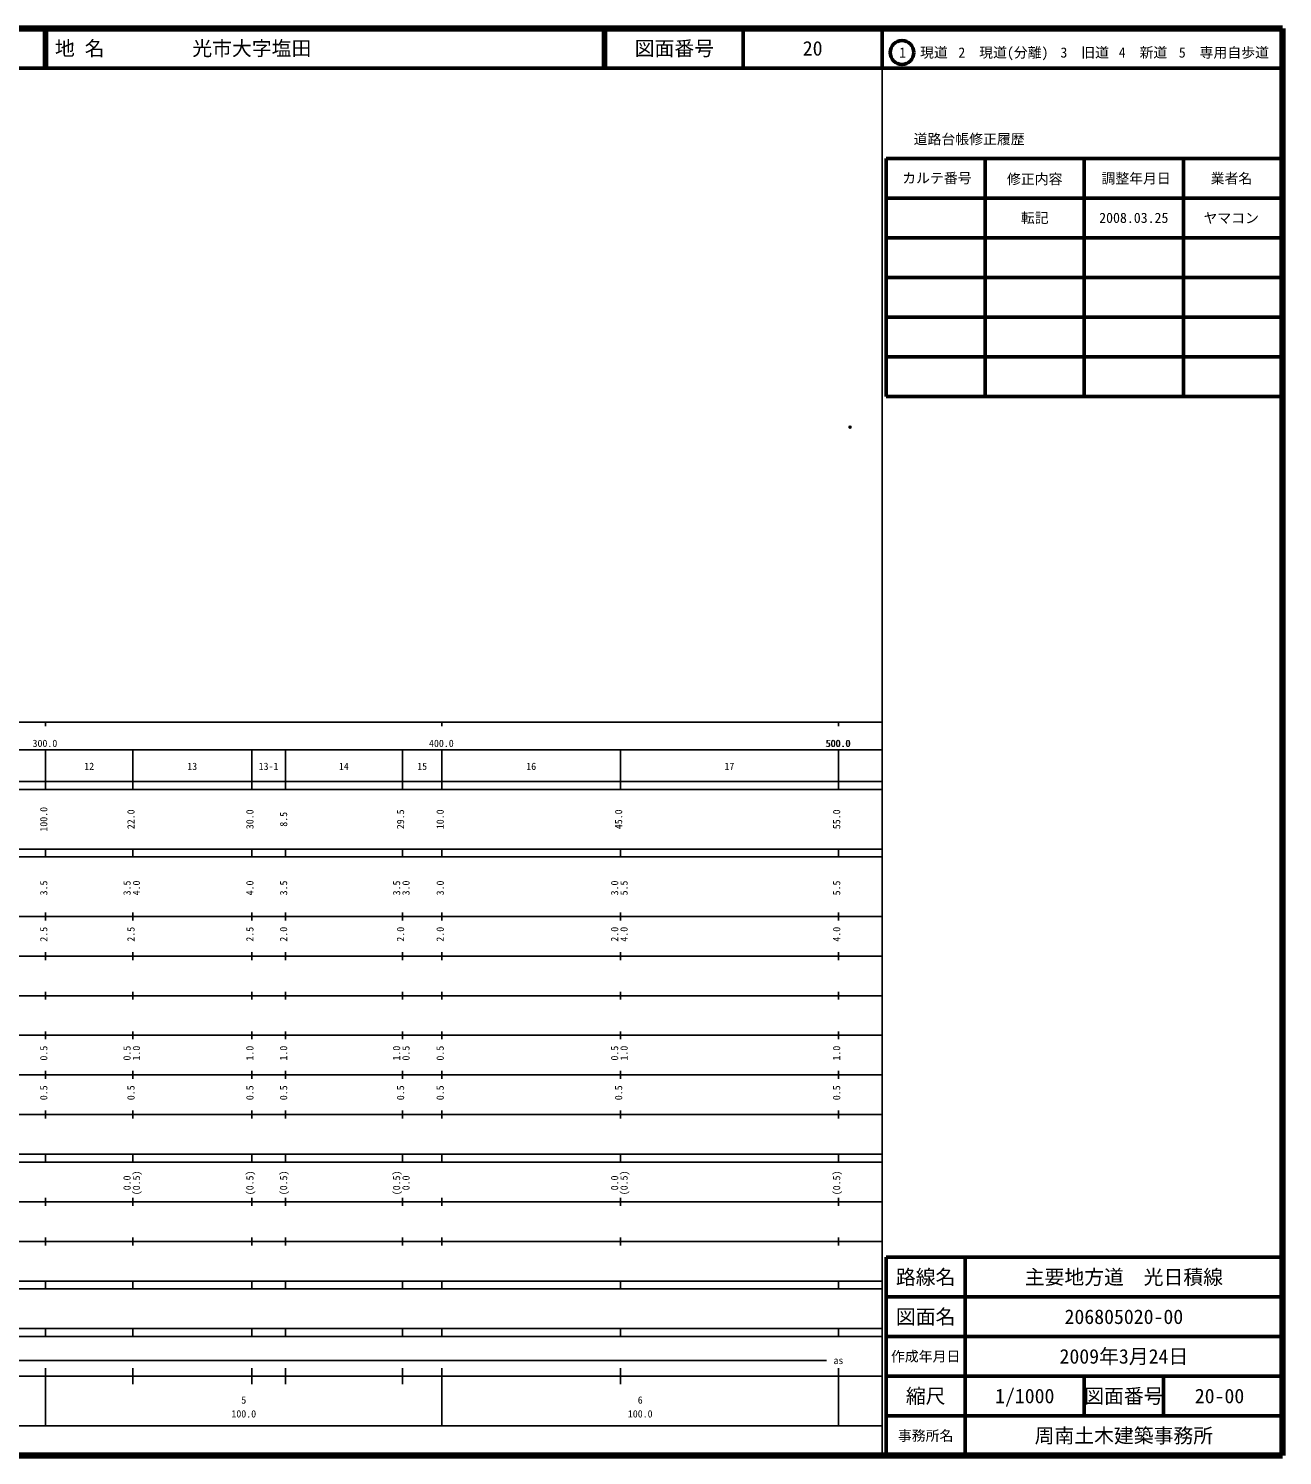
# Model space of a CAD drawing. Units: millimetres on the paper. Extents: x 40 to 680, y 20 to 380.
# Drawn here: x 363.7 to 680, y 20 to 380 of the extents above; entities that cross this region are included whole.
import ezdxf
from ezdxf.enums import TextEntityAlignment as Align

# ---------------------------------------------------------------- set-up
doc = ezdxf.new("R2010")
doc.units = ezdxf.units.MM
doc.header["$PDMODE"] = 32
doc.header["$PDSIZE"] = 0.5
doc.layers.add('M-OTRS', color=6, linetype='Continuous')
doc.layers.add('M-TTL-TXT', color=7, linetype='Continuous')
for name, color, linetype, lineweight in [('M-TTL', 2, 'Continuous', 140), ('M-TTL-BAND', 7, 'Continuous', 25), ('M-TTL-FRAM', 2, 'Continuous', 50), ('M-TTL-LINE', 7, 'Continuous', 50)]:
    doc.layers.add(name, color=color, linetype=linetype, lineweight=lineweight)
doc.styles.add('ＭＳ ゴシック', font='')
doc.styles.get('ＭＳ ゴシック').set_extended_font_data('MS Gothic')

msp = doc.modelspace()

# ---------------------------------------------------------------- linework, layer by layer
at = {"layer": 'M-OTRS'}
msp.add_point((570.922, 279.462), dxfattribs=at)
at = {"layer": 'M-TTL'}
for p, q in [((680, 380), (40, 380)), ((680, 20), (680, 380)), ((40, 20), (680, 20))]:
    msp.add_line(p, q, dxfattribs=at)
at = {"layer": 'M-TTL-BAND'}
for p, q in [((579, 20), (579, 370)), ((40, 205), (579, 205)), ((368, 205), (368, 204)), ((468, 205), (468, 204)), ((568, 205), (568, 204)), ((68, 198), (579, 198)), ((368, 188), (368, 198)), ((390, 188), (390, 198)), ((420, 188), (420, 198)), ((428.5, 188), (428.5, 198)), ((458, 188), (458, 198)), ((468, 188), (468, 198)), ((513, 188), (513, 198)), ((568, 188), (568, 198)), ((40, 190), (579, 190)), ((40, 188), (579, 188)), ((40, 173), (579, 173)), ((368, 171), (368, 173)), ((390, 171), (390, 173)), ((420, 171), (420, 173)), ((428.5, 171), (428.5, 173)), ((458, 171), (458, 173)), ((468, 171), (468, 173)), ((513, 171), (513, 173)), ((568, 171), (568, 173)), ((40, 171), (579, 171)), ((40, 156), (579, 156)), ((368, 155), (368, 157)), ((390, 155), (390, 157)), ((420, 155), (420, 157)), ((428.5, 155), (428.5, 157)), ((458, 155), (458, 157)), ((468, 155), (468, 157)), ((513, 155), (513, 157)), ((568, 155), (568, 157)), ((46, 146), (579, 146)), ((368, 145), (368, 147)), ((390, 145), (390, 147)), ((420, 145), (420, 147)), ((428.5, 145), (428.5, 147)), ((458, 145), (458, 147)), ((468, 145), (468, 147)), ((513, 145), (513, 147)), ((568, 145), (568, 147)), ((368, 135), (368, 137)), ((390, 135), (390, 137)), ((420, 135), (420, 137)), ((428.5, 135), (428.5, 137)), ((458, 135), (458, 137)), ((468, 135), (468, 137)), ((513, 135), (513, 137)), ((568, 135), (568, 137)), ((52, 136), (579, 136)), ((46, 126), (579, 126)), ((368, 125), (368, 127)), ((390, 125), (390, 127)), ((420, 125), (420, 127)), ((428.5, 125), (428.5, 127)), ((458, 125), (458, 127)), ((468, 125), (468, 127)), ((513, 125), (513, 127)), ((568, 125), (568, 127)), ((52, 116), (579, 116)), ((368, 115), (368, 117)), ((390, 115), (390, 117)), ((420, 115), (420, 117)), ((428.5, 115), (428.5, 117)), ((458, 115), (458, 117)), ((468, 115), (468, 117)), ((513, 115), (513, 117)), ((568, 115), (568, 117)), ((46, 106), (579, 106)), ((368, 105), (368, 107)), ((390, 105), (390, 107)), ((420, 105), (420, 107)), ((428.5, 105), (428.5, 107)), ((458, 105), (458, 107)), ((468, 105), (468, 107)), ((513, 105), (513, 107)), ((568, 105), (568, 107)), ((40, 96), (579, 96)), ((40, 94), (579, 94)), ((368, 94), (368, 96)), ((390, 94), (390, 96)), ((420, 94), (420, 96)), ((428.5, 94), (428.5, 96)), ((458, 94), (458, 96)), ((468, 94), (468, 96)), ((513, 94), (513, 96)), ((568, 94), (568, 96)), ((49, 84), (579, 84)), ((368, 83), (368, 85)), ((390, 83), (390, 85)), ((420, 83), (420, 85)), ((428.5, 83), (428.5, 85)), ((458, 83), (458, 85)), ((468, 83), (468, 85)), ((513, 83), (513, 85)), ((568, 83), (568, 85)), ((40, 74), (579, 74)), ((368, 73), (368, 75)), ((390, 73), (390, 75)), ((420, 73), (420, 75)), ((428.5, 73), (428.5, 75)), ((458, 73), (458, 75)), ((468, 73), (468, 75)), ((513, 73), (513, 75)), ((568, 73), (568, 75)), ((40, 64), (579, 64)), ((40, 62), (579, 62)), ((368, 62), (368, 64)), ((390, 62), (390, 64)), ((420, 62), (420, 64)), ((428.5, 62), (428.5, 64)), ((458, 62), (458, 64)), ((468, 62), (468, 64)), ((513, 62), (513, 64)), ((568, 62), (568, 64)), ((40, 52), (579, 52)), ((368, 50), (368, 52)), ((390, 50), (390, 52)), ((420, 50), (420, 52)), ((428.5, 50), (428.5, 52)), ((458, 50), (458, 52)), ((468, 50), (468, 52)), ((513, 50), (513, 52)), ((568, 50), (568, 52)), ((40, 50), (579, 50)), ((71, 44), (565, 44)), ((40, 40), (579, 40)), ((368, 27.5), (368, 42)), ((390, 38), (390, 42)), ((420, 38), (420, 42)), ((428.5, 38), (428.5, 42)), ((458, 38), (458, 42)), ((468, 27.5), (468, 42)), ((513, 38), (513, 42)), ((568, 27.5), (568, 42)), ((68, 27.5), (579, 27.5))]:
    msp.add_line(p, q, dxfattribs=at)
at = {"layer": 'M-TTL-FRAM'}
for p, q in [((580, 347.197), (580, 287.197)), ((580, 347.197), (680, 347.197)), ((580, 287.197), (680, 287.197)), ((680, 70), (580, 70)), ((580, 70), (580, 20))]:
    msp.add_line(p, q, dxfattribs=at)
at = {"layer": 'M-TTL-LINE'}
for p, q in [((367.75, 380), (367.75, 370)), ((368.25, 380), (368.25, 370)), ((508.747, 380), (508.747, 370)), ((509.247, 380), (509.247, 370)), ((543.997, 380), (543.997, 370)), ((579, 380), (579, 370)), ((40, 370), (680, 370)), ((605, 347.197), (605, 287.197)), ((630, 347.197), (630, 287.197)), ((655, 347.197), (655, 287.197)), ((580, 337.197), (680, 337.197)), ((580, 327.197), (680, 327.197)), ((580, 317.197), (680, 317.197)), ((580, 307.197), (680, 307.197)), ((580, 297.197), (680, 297.197)), ((600, 70), (600, 20)), ((680, 60), (580, 60)), ((680, 50), (580, 50)), ((680, 40), (580, 40)), ((630, 40), (630, 30)), ((650, 40), (650, 30)), ((680, 30), (580, 30))]:
    msp.add_line(p, q, dxfattribs=at)
msp.add_circle((584.031, 373.958), 3, dxfattribs=at)

# ---------------------------------------------------------------- texts
at = {"layer": 'M-TTL-BAND', "style": 'ＭＳ ゴシック'}
for s, p in [('300.0', (367.844, 198.195)), ('400.0', (467.844, 198.195)), ('500.0', (567.844, 198.195)), ('500.0', (568, 198.195)), ('12', (379, 192.405)), ('13', (405, 192.405)), ('13-1', (424.25, 192.405)), ('14', (443.25, 192.405)), ('15', (463, 192.405)), ('16', (490.5, 192.405)), ('17', (540.5, 192.405)), ('as', (568, 42.5)), ('5', (418, 32.523)), ('6', (518, 32.523)), ('100.0', (418, 29.033)), ('100.0', (518, 29.033))]:
    msp.add_text(s, height=1.833, dxfattribs=at).set_placement(p, align=Align.BOTTOM_CENTER)
for s, p in [('100.0', (369, 180.5)), ('22.0', (391, 180.5)), ('30.0', (421, 180.5)), ('8.5', (429.5, 180.5)), ('29.5', (459, 180.5)), ('10.0', (469, 180.5)), ('45.0', (514, 180.5)), ('55.0', (569, 180.5)), ('3.5', (369, 163.174)), ('3.5', (390, 163.174)), ('4.0', (392.37, 163.174)), ('4.0', (421, 163.174)), ('3.5', (429.5, 163.174)), ('3.5', (458, 163.174)), ('3.0', (460.37, 163.174)), ('3.0', (469, 163.174)), ('3.0', (513, 163.174)), ('5.5', (515.37, 163.174)), ('5.5', (569, 163.174)), ('2.5', (369, 151.5)), ('2.5', (391, 151.5)), ('2.5', (421, 151.5)), ('2.0', (429.5, 151.5)), ('2.0', (459, 151.5)), ('2.0', (469, 151.5)), ('2.0', (513, 151.5)), ('4.0', (515.37, 151.5)), ('4.0', (569, 151.5)), ('0.5', (369, 121.5)), ('0.5', (390, 121.5)), ('1.0', (392.37, 121.5)), ('1.0', (421, 121.5)), ('1.0', (429.5, 121.5)), ('1.0', (458, 121.5)), ('0.5', (460.37, 121.5)), ('0.5', (469, 121.5)), ('0.5', (513, 121.5)), ('1.0', (515.37, 121.5)), ('1.0', (569, 121.5)), ('0.5', (369, 111.5)), ('0.5', (391, 111.5)), ('0.5', (421, 111.5)), ('0.5', (429.5, 111.5)), ('0.5', (459, 111.5)), ('0.5', (469, 111.5)), ('0.5', (514, 111.5)), ('0.5', (569, 111.5)), ('0.0', (390, 88.764)), ('(0.5)', (392.37, 88.764)), ('(0.5)', (421, 88.764)), ('(0.5)', (429.5, 88.764)), ('(0.5)', (458, 88.764)), ('0.0', (460.37, 88.764)), ('0.0', (513, 88.764)), ('(0.5)', (515.37, 88.764)), ('(0.5)', (569, 88.764))]:
    msp.add_text(s, height=1.833, rotation=90, dxfattribs=at).set_placement(p, align=Align.BOTTOM_CENTER)
at = {"layer": 'M-TTL-TXT', "style": 'ＭＳ ゴシック'}
for s, p in [('地 名', (370.38, 375)), ('光市大字塩田', (405.024, 375))]:
    msp.add_text(s, height=3.666, dxfattribs=at).set_placement(p, align=Align.MIDDLE_LEFT)
for s, height, p in [('図面番号', 3.666, (526.622, 375)), ('20', 3.666, (561.497, 375)), ('1\u3000現道', 2.566, (589.448, 373.958)), ('2\u3000現道(分離)', 2.566, (609.619, 373.958)), ('3\u3000旧道', 2.566, (630.121, 373.958)), ('4\u3000新道', 2.566, (644.824, 373.958)), ('5\u3000専用自歩道', 2.566, (665.228, 373.958)), ('道路台帳修正履歴', 2.566, (600.968, 352.113)), ('カルテ番号', 2.566, (592.839, 342.277)), ('修正内容', 2.566, (617.509, 342.023)), ('調整年月日', 2.566, (643.089, 342.197)), ('業者名', 2.566, (667.134, 342.197)), ('転記', 2.566, (617.5, 332.245)), ('2008.03.25', 2.566, (642.5, 332.245)), ('ヤマコン', 2.566, (667.077, 332.189)), ('路線名', 3.666, (590, 65)), ('路線名', 3.666, (590, 65)), ('主要地方道\u3000光日積線', 3.666, (640, 65)), ('図面名', 3.666, (590, 55)), ('図面名', 3.666, (590, 55)), ('206805020-00', 3.666, (640, 55)), ('2009年3月24日', 3.666, (640, 45)), ('作成年月日', 2.566, (590, 45)), ('作成年月日', 2.566, (590, 45)), ('縮尺', 3.666, (590, 35)), ('縮尺', 3.666, (590, 35)), ('1/1000', 3.666, (615, 35)), ('図面番号', 3.666, (640, 35)), ('図面番号', 3.666, (640, 35)), ('20-00', 3.666, (664.125, 35)), ('事務所名', 2.566, (590, 25)), ('事務所名', 2.566, (590, 25)), ('周南土木建築事務所', 3.666, (640, 25))]:
    msp.add_text(s, height=height, dxfattribs=at).set_placement(p, align=Align.MIDDLE_CENTER)

doc.saveas('drawing.dxf')
